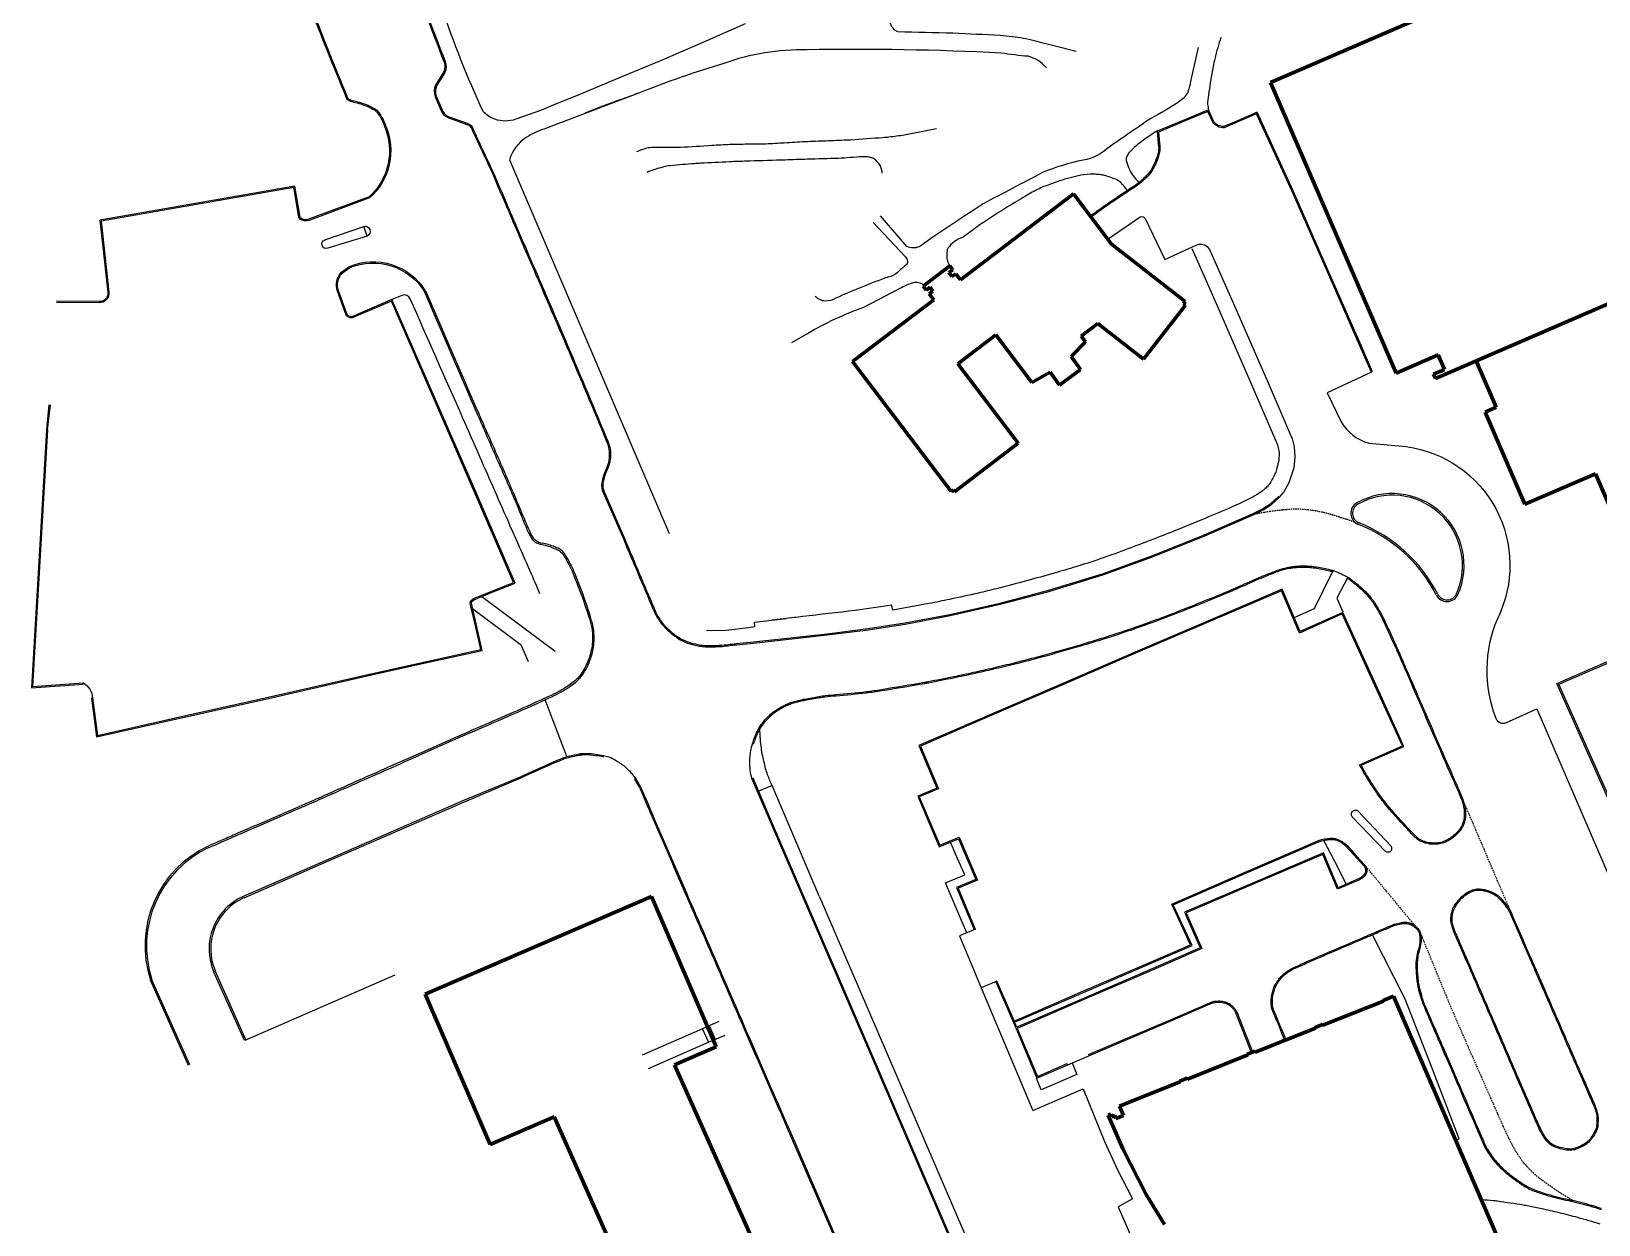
# Model space of a CAD drawing. Header units: millimetres. Extents: x -153 to 768, y -685 to 849.
# Drawn here: x 278.1 to 474.6, y -59.3 to 90.3 of the extents above; entities that cross this region are included whole.
import ezdxf

# ---------------------------------------------------------------- set-up
doc = ezdxf.new("R2010")
doc.units = ezdxf.units.MM
doc.header["$LTSCALE"] = 1.5
doc.linetypes.add('Dash', pattern=[6, 3, -3])
doc.linetypes.add('HIDDEN2', pattern=[0.1875, 0.125, -0.0625])
doc.layers.add('A-AREA', color=32, linetype='Dash', lineweight=9)
doc.layers.add('PD-Sidewalk', color=254, linetype='Continuous', true_color=0xe6e6e6)

msp = doc.modelspace()

# ---------------------------------------------------------------- linework, layer by layer
at = {"layer": 'A-AREA', "color": 7, "linetype": 'Continuous', "lineweight": 90}
for p, q in [((433.49, 83.87, 0), (478.43, 103.3, 0)), ((449.24, 47.43, 0), (433.49, 83.87, 0)), ((394.61, 59.15, 0), (408.79, 69.91, 0)), ((408.79, 69.91, 0), (413.56, 63.61, 0)), ((498.4, 65.89, 0), (454.17, 46.78, 0)), ((413.56, 63.61, 0), (422.8, 56.44, 0)), ((389.96, 58.35, 0), (393.3, 60.88, 0)), ((393.66, 60.4, 0), (393.18, 60.04, 0)), ((393.18, 60.04, 0), (393.54, 59.55, 0)), ((393.3, 60.88, 0), (393.66, 60.4, 0)), ((393.54, 59.55, 0), (394.03, 59.91, 0)), ((394.03, 59.91, 0), (394.61, 59.15, 0)), ((390.33, 57.86, 0), (389.96, 58.35, 0)), ((390.82, 58.22, 0), (390.33, 57.86, 0)), ((390.69, 57.37, 0), (391.18, 57.73, 0)), ((391.27, 56.62, 0), (390.69, 57.37, 0)), ((391.18, 57.73, 0), (390.82, 58.22, 0)), ((381.09, 48.9, 0), (391.27, 56.62, 0)), ((422.83, 55.98, 0), (417.59, 49.2, 0)), ((422.8, 56.44, 0), (422.59, 56.18, 0)), ((422.59, 56.18, 0), (422.83, 55.98, 0)), ((411.83, 53.65, 0), (409.77, 52.07, 0)), ((417.59, 49.2, 0), (411.83, 53.65, 0)), ((399.06, 52.23, 0), (394.28, 48.63, 0)), ((403.58, 46.29, 0), (399.06, 52.23, 0)), ((410.31, 51.36, 0), (408.49, 49.53, 0)), ((409.77, 52.07, 0), (410.31, 51.36, 0)), ((408.49, 49.53, 0), (409.68, 47.92, 0)), ((454.53, 49.72, 0), (449.24, 47.43, 0)), ((455.32, 47.89, 0), (454.53, 49.72, 0)), ((393.44, 32.61, 0), (381.09, 48.9, 0)), ((394.28, 48.63, 0), (401.85, 38.67, 0)), ((405.85, 47.55, 0), (403.58, 46.29, 0)), ((407.04, 45.94, 0), (405.85, 47.55, 0)), ((409.68, 47.92, 0), (407.04, 45.94, 0)), ((453.94, 47.3, 0), (455.32, 47.89, 0)), ((454.17, 46.78, 0), (453.94, 47.3, 0)), ((461.79, 43.18, 0), (459.28, 48.98, 0)), ((460.39, 42.57, 0), (461.79, 43.18, 0)), ((465.39, 31.01, 0), (460.39, 42.57, 0)), ((401.85, 38.67, 0), (393.89, 32.57, 0)), ((474.25, 34.84, 0), (465.39, 31.01, 0)), ((486.92, 5.55, 0), (474.25, 34.84, 0)), ((393.71, 32.81, 0), (393.44, 32.61, 0)), ((393.89, 32.57, 0), (393.71, 32.81, 0)), ((355.89, -18.14, 0), (327.53, -30.38, 0)), ((364.02, -36.99, 0), (355.89, -18.14, 0)), ((327.53, -30.38, 0), (335.67, -49.23, 0)), ((440.07, -34.28, 0), (447.64, -31.28, 0)), ((447.6, -31.19, 0), (448.9, -30.65, 0)), ((447.64, -31.28, 0), (447.6, -31.19, 0)), ((448.9, -30.65, 0), (467.74, -74.26, 0)), ((431.57, -37.65, 0), (439.13, -34.64, 0)), ((439.1, -34.56, 0), (440.03, -34.19, 0)), ((439.13, -34.64, 0), (439.1, -34.56, 0)), ((440.03, -34.19, 0), (440.07, -34.28, 0)), ((358.78, -39.25, 0), (364.02, -36.99, 0)), ((383.05, -93.63, 0), (358.78, -39.25, 0)), ((423.08, -41.03, 0), (430.64, -38.02, 0)), ((430.6, -37.92, 0), (431.54, -37.56, 0)), ((430.64, -38.02, 0), (430.6, -37.92, 0)), ((431.54, -37.56, 0), (431.57, -37.65, 0)), ((422.11, -41.3, 0), (423.04, -40.93, 0)), ((423.04, -40.93, 0), (423.08, -41.03, 0)), ((415.79, -43.92, 0), (422.15, -41.39, 0)), ((422.15, -41.39, 0), (422.11, -41.3, 0)), ((414.57, -44.43, 0), (415.79, -43.92, 0)), ((415.07, -45.62, 0), (414.57, -44.43, 0)), ((335.67, -49.23, 0), (343.68, -45.77, 0)), ((343.68, -45.77, 0), (358.26, -78.44, 0)), ((413.16, -45.57, 0), (413.47, -45.44, 0)), ((414.98, -49.78, 0), (413.16, -45.57, 0)), ((413.47, -45.44, 0), (413.61, -45.76, 0)), ((413.61, -45.76, 0), (413.96, -45.62, 0)), ((413.96, -45.62, 0), (414.12, -46, 0)), ((414.12, -46, 0), (415.07, -45.62, 0)), ((417.91, -55.5, 0), (414.98, -49.78, 0)), ((420.19, -59.28, 0), (417.91, -55.5, 0))]:
    msp.add_line(p, q, dxfattribs=at)
at = {"layer": 'PD-Sidewalk', "color": 9}
for p, q in [((320.23, 64.63, 0), (319.81, 65.84, 0)), ((434.56, 31.84, 0), (434.46, 31.94, 0)), ((441.36, 22.69, 0), (441.31, 22.55, 0)), ((443.25, 21.83, 0), (443.17, 21.71, 0)), ((333.46, 17.96, 0), (339.42, 13.48, 0)), ((334.61, 19.44, 0), (343.8, 12.6, 0)), ((340.48, 11.26, 0), (339.64, 13.19, 0)), ((284.64, 8.48, 0), (284.68, 8.63, 0)), ((285.68, 6.71, 0), (285.83, 6.73, 0)), ((345.27, -0.62, 0), (342.55, 6.5, 0)), ((368.57, 1.03, 0), (368.72, 0.99, 0)), ((343.96, -1.15, 0), (339.66, -3.05, 0)), ((344.02, -1.29, 0), (339.72, -3.19, 0)), ((353.88, -3.37, 0), (353.75, -3.45, 0)), ((353.88, -3.37, 0), (353.75, -3.45, 0)), ((368.63, -3.32, 0), (368.49, -3.38, 0)), ((371.01, -4.24, 0), (369.33, -4.96, 0)), ((439.36, -11.2, 0), (439.42, -11.33, 0)), ((443.13, -11.82, 0), (443.02, -11.92, 0)), ((443.02, -11.92, 0), (445.25, -14.36, 0)), ((445.36, -14.26, 0), (445.25, -14.36, 0)), ((297.84, -39.32, 0), (293.09, -28.66, 0)), ((298.02, -39.25, 0), (293.27, -28.58, 0)), ((304.85, -36.19, 0), (301.04, -27.63, 0)), ((305.03, -36.11, 0), (301.22, -27.55, 0)), ((399.17, -28.77, 0), (397.22, -29.61, 0)), ((408.01, -39.1, 0), (408.07, -39.24, 0)), ((410.67, -37.97, 0), (410.73, -38.11, 0))]:
    msp.add_line(p, q, dxfattribs=at)
at = {"layer": 'PD-Sidewalk', "color": 9, "elevation": 0}
for points in [[(292.79, 172.28, 0.001379), (293.97, 165.66, 0.00228), (294.71, 161.67, 0.000024), (296.05, 154.66, 0.001842), (296.07, 154.57, 0.002031), (296.55, 152.19, 0.000982), (297.58, 147.28, 0.001481), (298.53, 142.82, 0.002111), (299.23, 139.69, 0.003499), (299.9, 136.82, 0.00199), (301.13, 131.77, 0.001899), (302.15, 127.75, 0.00204), (303.13, 124.01, 0.003398), (304.13, 120.35, 0.00301), (305.31, 116.23, 0.003427), (305.41, 115.91, 0.000161), (307.5, 109.15, 0.006585), (308.33, 106.59, 0.016713), (317.03, 83.45, 0.003462)], [(320.7, 112.24, 0.014698), (329.89, 86.44, -0.218434), (329.83, 85.19), (328.82, 83.53, 0.194764), (328.76, 82.13), (329.5, 80.41, 0.211497), (330.36, 79.49), (332.74, 78.62, -0.281151), (333.4, 77.93, -0.000294), (335.9, 72.58, 0.000016), (337.63, 68.55, 0.000024), (338.75, 65.93, 0.000748), (340.11, 62.76, -0.004516), (350.27, 38.88, -0.123191), (350.59, 36.84, -0.089599), (350.2, 35.4, 0.032741), (349.89, 34.63, 0.042847), (349.66, 33.67, 0.138695), (349.82, 32.5), (352.41, 26.58, 0.000913), (354.22, 22.28, 0.000513), (356.07, 17.92, 0.004011), (356.32, 17.36, 0.026485), (356.42, 17.16, 0.00784), (356.81, 16.51, 0.046258), (357.3, 15.86, 0.027023), (358.31, 14.87, 0.052731), (359.5, 14.03, 0.057771), (360.73, 13.51, 0.027645), (362.01, 13.22, 0.042005), (362.88, 13.14, 0.006126), (363.97, 13.15, 0.016157), (364.38, 13.18, 0.001803), (364.48, 13.18, 0.013332), (366.54, 13.41), (368.68, 13.61), (377.93, 14.64), (383.06, 15.27), (387.68, 15.98), (393.32, 17.06), (399.62, 18.48), (405.56, 20.04), (412.61, 22.19), (418.68, 24.41), (425.17, 27.01), (431.31, 29.68), (432.57, 30.3), (433.61, 30.98), (434.61, 31.88), (435.11, 32.47)], [(320.84, 112.29, 0.014772), (330.03, 86.49, -0.218434), (329.97, 85.12), (328.95, 83.46, 0.192412), (328.9, 82.18), (329.64, 80.46, 0.211037), (330.41, 79.63), (332.79, 78.76, -0.275876), (333.54, 77.99, -0.000205), (336.03, 72.64, 0.000016), (337.76, 68.61, 0.000024), (338.89, 65.99, 0.000748), (340.25, 62.82, -0.004516), (350.4, 38.94, -0.123152), (350.74, 36.82, -0.089599), (350.33, 35.34, 0.032741), (350.03, 34.58, 0.042847), (349.81, 33.64, 0.138642), (349.96, 32.56), (352.55, 26.64, 0.000913), (354.36, 22.34, 0.000513), (356.21, 17.98, 0.004011), (356.45, 17.42, 0.026485), (356.55, 17.24, 0.00784), (356.93, 16.59, 0.046258), (357.41, 15.96, 0.027023), (358.41, 14.98, 0.052731), (359.57, 14.16, 0.057771), (360.77, 13.66, 0.027645), (362.04, 13.37, 0.042005), (362.88, 13.29, 0.006126), (363.97, 13.3, 0.016157), (364.37, 13.33, 0.001821), (364.47, 13.33, 0.013358), (366.52, 13.56), (368.67, 13.76), (377.91, 14.79), (383.04, 15.42), (387.66, 16.13), (393.28, 17.2), (399.59, 18.63), (405.52, 20.19), (412.56, 22.33), (418.62, 24.55), (425.11, 27.15), (431.25, 29.81), (432.5, 30.43), (433.52, 31.1), (434.46, 31.94), (434.46, 31.94)], [(308.47, 106.63, 0.017401), (317.8, 81.96, 0.177934), (318.39, 81.63, -0.035074), (320.14, 81.11, -0.052209), (321.45, 80.41, -0.101938), (322.56, 78.47, -0.320726), (320.56, 69.4), (312.96, 66.59, -0.259412), (311.84, 66.75, -0.191191), (311.7, 66.98), (311.05, 70.73), (286.9, 66.5), (287.88, 57.6, -0.450141), (286.66, 56.26), (281.29, 56.32)], [(308.33, 106.59, 0.017416), (317.67, 81.89, 0.182408), (318.36, 81.48, -0.034963), (320.08, 80.97, -0.051455), (321.35, 80.3, -0.101347), (322.42, 78.41, -0.319947), (320.49, 69.54), (312.9, 66.73, -0.259721), (311.93, 66.87, -0.191191), (311.85, 67), (311.18, 70.9), (286.73, 66.62), (287.73, 57.59, -0.450141), (286.66, 56.41), (281.3, 56.47)], [(367.62, 91.23), (362.32, 88.91), (357.03, 86.59), (351.77, 84.4), (346.51, 82.2), (343.87, 81.15), (342.12, 80.42), (338.87, 79.27, -0.169004), (336.26, 79.27, -0.127484), (334.79, 80.24, -0.028438), (329.6, 93.34)], [(409.13, 87.78, 0.000302), (406.5, 88.43, 0.000274), (403.85, 89.09, 0.055205), (401.12, 89.58, 0.143738), (401.12, 89.58, 0.000259), (399.6, 89.77, 0.000427), (393.68, 90.04, 0.000212), (386.79, 90.21, -0.220526), (385.82, 91.34, -0.055421)], [(405.39, 85.72, 0.160067), (403.13, 87.16, -0.020687), (399.73, 87.56, 0.017384), (375.4, 87.97, 0.092009), (364.96, 86.26, 0.020044), (354.37, 82.59), (342.38, 78.04), (342.38, 78.04, 0.058507), (340.2, 76.99, 0.181367), (338.09, 74.17), (358.1, 27.33), (358.1, 27.33)], [(424.41, 88.27), (423.5, 84.22, -0.063274), (423.11, 82.64, -0.1253), (422.01, 81.44, -0.024356), (418.49, 79.38, -0.000099), (413.25, 75.77, -0.143662), (410, 74.14, 0.051415), (404.91, 72.58, 0.000271), (397.46, 68.67, 0.004526), (389.43, 63.28, -0.208137), (387.91, 63.32), (384.6, 67.18)], [(419.21, 77.78), (417.75, 76.79, 0.046414), (415.99, 75.32, 0.072619), (415.48, 74.64, 0.18261), (415.41, 74.1, 0.092926), (416.23, 72.22, 0.017089), (417.08, 71.26, 2.069527)], [(320.23, 64.63), (315.3, 63.09, -0.967956), (314.93, 64.16), (319.81, 65.83, -0.959845), (320.23, 64.63, -0.605038)], [(383.68, 66.32), (387.69, 62.05, -0.167836), (387.97, 61.43, -0.247635), (387.79, 60.99, 0.013674), (386.73, 60.08, -0.137068), (385.56, 59.48, 0.022245), (379, 56.84, -0.145434), (377.7, 56.47, -0.198884), (376.4, 57.1, -5.513225)], [(280.18, 40.35), (278.31, 8.16), (284.68, 8.63, -0.234934), (285.83, 6.73), (286.43, 2.03), (297.12, 4.43), (307.85, 6.82), (321.31, 9.88), (327.9, 11.34), (334.49, 12.8), (333.85, 15.6), (333.2, 18.41), (333.18, 18.67), (333.25, 18.89), (333.56, 19.18), (336.08, 20.2), (338.61, 21.22), (333.72, 32.52), (323.29, 56.46), (318.37, 54.38, -0.361467), (317.58, 54.85), (316.53, 57.7, -0.284481), (317.01, 60.09), (317.95, 60.78, -0.371387), (327.54, 57.78)], [(285.68, 6.71), (286.31, 1.85), (297.16, 4.28), (307.88, 6.67), (321.34, 9.74), (327.93, 11.2), (334.67, 12.69), (333.99, 15.64), (333.35, 18.43), (333.33, 18.66), (333.38, 18.81), (333.64, 19.05), (336.14, 20.06), (338.81, 21.13), (333.86, 32.58), (323.36, 56.66), (318.33, 54.52, -0.353361), (317.72, 54.9), (316.67, 57.75, -0.282775), (317.11, 59.97), (318.03, 60.64, -0.370757), (327.41, 57.7)], [(373.49, 51.29), (375.44, 52.43, -0.044117), (382.5, 55.73, 0.004246), (386.99, 58.05, -0.061864), (388.86, 58.83, -0.26449), (390.09, 58.41, -17.121279)], [(446.15, 47.56), (440.6, 44.99), (442.35, 41.36, 0.200474), (445.83, 38.68), (450.51, 38.24, -0.514117), (461.93, 16.66, 0.197445), (461.74, 4.18, 0.423519), (463.07, 3.65), (466.87, 5.37), (490.76, -49.94), (485.48, -52.03, 0.439909), (484.9, -53.76), (485.41, -55.01)], [(444.86, -1.7), (450.22, 0.64), (446.93, 7.88, 0.000068), (446.93, 7.88), (442.56, 17.46), (437.19, 15.05), (434.97, 20.36)], [(551.18, 1.79), (554.22, -5.33), (557.34, -12.55), (560.39, -19.72), (563.51, -26.88), (565.78, -32.2), (559.37, -35.07), (552.29, -38.17), (545.14, -41.37), (538.03, -44.51), (530.96, -47.65), (523.81, -50.81), (516.67, -53.96), (509.55, -57.11), (506.41, -58.5), (504.68, -54.5, 0.352967), (502.98, -53.83), (498.11, -55.93), (469.39, 8.55), (481.89, 13.96)], [(401.68, -34.54), (401.41, -33.9), (409.75, -30.3, 0.000078), (409.75, -30.3), (418.82, -26.38, 0.000246), (418.82, -26.38), (423.66, -24.28), (421.31, -19.18), (430.38, -15.23), (439.41, -11.34)]]:
    msp.add_lwpolyline(points, format="xyb", dxfattribs=at)
at = {"layer": 'PD-Sidewalk', "color": 9}
for points in [[(427.27, 89.56, 0.014125), (426.51, 86.85, 0.020472), (426.12, 84.96, 0.004645), (425.66, 81.95, 0.021837), (425.59, 81.31, 0.05226), (425.6, 81.12, 0.014151), (425.73, 80.44)], [(354.37, 82.59, -0.00568), (352.06, 81.74, 0.006542), (352.06, 81.74, 0.010972), (347.48, 80.01, -0.041021), (347.48, 80.01)], [(446.29, 47.62), (444.84, 50.91), (440.34, 61.16), (436.32, 70.28), (431.83, 80.14), (429.34, 79.08), (427.66, 78.35, -0.237021), (426.38, 78.96), (425.73, 80.44), (422.55, 79.11), (419.29, 77.76), (419.38, 76.74), (419.46, 75.83, -0.075893), (419.43, 75.16, -0.044118), (419.07, 74.01, -0.048563), (418.47, 72.86, -0.056375), (417.76, 72.01, -0.009073), (417.18, 71.47, -0.02532), (416.97, 71.3, -0.010876), (416.04, 70.66, 0.003593), (413.19, 68.74, 0.004053), (412.47, 68.24, 0.001867), (410.92, 67.14, 0.001867)], [(446.15, 47.56), (444.7, 50.85), (440.2, 61.1), (436.19, 70.22), (431.75, 79.94), (429.4, 78.94), (427.69, 78.2, -0.244517), (426.25, 78.89), (425.65, 80.24), (422.6, 78.97), (419.44, 77.66), (419.53, 76.75), (419.61, 75.85, -0.075893), (419.57, 75.13, -0.044118), (419.21, 73.95, -0.048563), (418.6, 72.78, -0.056375), (417.87, 71.9, -0.009073), (417.28, 71.36, -0.02532), (417.06, 71.18, -0.010876), (416.13, 70.53, 0.003593), (413.27, 68.62, 0.004053), (412.56, 68.12, 0.001867), (411.01, 67.02)], [(354.07, 75.22, -0.023465), (355.3, 75.67, -0.066456), (355.67, 75.74, -0.015489), (357.72, 75.76, 0.017438), (359.53, 75.78, 0.005459), (363.44, 76.01, -0.009442), (365.71, 76.13, -0.008875), (368.29, 76.17, 0.011749), (370.24, 76.2, 0.005818), (372.54, 76.33, -0.005143), (375.15, 76.48, -0.003517), (377.76, 76.58, 0.00352), (380.38, 76.69, 0.004937), (380.86, 76.71, 0.000584), (384.91, 76.99, 0.012904), (385.66, 77.06, 0.005014), (387.58, 77.31)], [(384.82, 72.51, 0.05148), (384.77, 72.88, 0.068574), (384.58, 73.41, 0.065294), (384.24, 73.89, 0.039227), (383.85, 74.26, 0.07617), (383.61, 74.39, 0.056505), (383.09, 74.52, 0.042999), (382.38, 74.56, 0.013769), (380.8, 74.46, -0.014914), (379.35, 74.37, -0.000418), (375.45, 74.25, 0.000578), (372.63, 74.16, 0.000169), (368.28, 74.02, 0.000378), (366.33, 73.96, 0.003895), (365.68, 73.93, 0.000696), (362.04, 73.75, 0.006936), (361.28, 73.7, 0.00175), (358.29, 73.45, 0.047247), (357.32, 73.27, 0.022031), (355.33, 72.61)], [(415.56, 70.34, 0.061499), (414.71, 71.34, 0.095145), (413.98, 71.78, 0.015626), (412.83, 72.18, 0.038026), (412.34, 72.29, 0.014971), (411.8, 72.35, 0.016126), (411.3, 72.38, 0.054016), (409.71, 72.24, 0.031257), (407.06, 71.54, 0.011262), (405.25, 70.9, 0.025635), (404.48, 70.56, 0.013795), (402.78, 69.64, 0.010215), (400.54, 68.29, 0.003588), (397.5, 66.34, 0.013804), (396.73, 65.8, -0.009849), (394.89, 64.46, 0.158141), (393.06, 63.11, 0.198006), (392.97, 62.96, 0.04098), (392.9, 62.11, 0.075327), (393, 61.51, 0.06542), (393.3, 60.88)], [(327.4, 57.72, 0.003593), (334.09, 42.23, 0.000459), (335.22, 39.62, 0.000033), (337.74, 33.89, -0.000134), (338.36, 32.47, -0.009161), (339.62, 29.44, 0.013273), (340.52, 27.34, 0.014974), (340.64, 27.1, 0.011445), (340.8, 26.81, 0.056383), (340.98, 26.57, 0.050182), (341.27, 26.32, 0.107551), (342.17, 25.95, -0.057148), (343.71, 25.48, -0.003706), (344.24, 25.25, -0.053198), (344.4, 25.15, -0.017043), (344.45, 25.11, -0.007344), (344.5, 25.06, -0.065705), (344.86, 24.64, -0.009735), (345.1, 24.25, -0.035941), (346.08, 22.29, -0.016801), (347.68, 17.99, -0.005477), (348.05, 16.86, -0.009395), (348.25, 16.19, -0.044337), (348.48, 14.87, -0.037807), (348.49, 13.77, -0.035326), (348.36, 12.79, -0.030055), (348.1, 11.81, -0.026033), (347.72, 10.87, -0.03175), (347.34, 10.15, -0.035862), (346.73, 9.32, -0.05131), (346.24, 8.84, -0.012909), (345.54, 8.32, -0.016627), (344.98, 7.95, -0.002664), (344.62, 7.74, -0.006551), (344.48, 7.65, -0.01986), (343.31, 7.06, -0.004891), (338.43, 4.87, -0.001117), (333.59, 2.76, 0.002323), (331.25, 1.74, 0.000208), (326.73, -0.26, -0.000244), (322.89, -1.96, -0.000141), (314.77, -5.55, -0.000931), (313.54, -6.1, -0.000663), (313.31, -6.2, -0.000016), (304.12, -10.19, -0.00034), (302.35, -10.96, 0.00031), (300.41, -11.8, 0.043939)], [(341.89, 19.77, 0.013439), (340.69, 22.62, 0.000611), (340.6, 22.82, 0.000311), (339.18, 26.04, -0.000431), (338.15, 28.36, -0.000457), (338.14, 28.39, -0.000002), (334.38, 36.96, -0.000878), (332.22, 41.89, -0.001239), (325.65, 56.77, 0.413743), (324.6, 57.19, 0.000792), (323.36, 56.66)], [(434.3, 35.54, -0.02022), (434.08, 34.89, -0.034968), (433.91, 34.53, -0.009767), (433.39, 33.6, -0.042393), (433.24, 33.4, -0.016), (433.04, 33.18, -0.015983), (432.82, 32.97, -0.020586), (432.5, 32.7, -0.016005), (432.07, 32.39, -0.032088), (430.98, 31.76, -0.013556), (428.26, 30.5, -0.002669), (424.87, 29.06, -0.003683), (422.4, 28.05, -0.002605), (418.6, 26.55, -0.003333), (415.62, 25.42, -0.00671), (412.09, 24.15, -0.007961), (409.08, 23.17, -0.005338), (406.37, 22.37, -0.004217), (402.91, 21.42, -0.003053), (399.13, 20.43, -0.005134), (396.87, 19.88, -0.004763), (393.27, 19.09, -0.006642), (390.68, 18.57), (388.4, 18.15), (386.13, 17.73), (386.08, 18.05), (386.03, 18.36), (383.72, 18.03), (381.41, 17.69, -0.006876), (381.39, 17.69, -0.000024), (374.85, 16.93, -0.000508), (373.77, 16.8, -0.000197), (370.99, 16.48)], [(379.02, 7.16, 0.007022), (382.81, 7.53, 0.013798), (384.73, 7.8, 0.000472), (390.12, 8.71, 0.005635), (390.57, 8.79, 0.002662), (393.75, 9.42, 0.003329), (396.27, 9.95, 0.003539), (398.75, 10.51, 0.00331), (401.39, 11.15, 0.006458), (404.89, 12.06, 0.004707), (409.66, 13.41, 0.003504), (412.68, 14.33, 0.004898), (414.84, 15.02, 0.006609), (417.75, 16.03, 0.00549), (421.23, 17.33, 0.00335), (424.79, 18.73, 0.003731), (427.98, 20.04, 0.006057), (430.57, 21.16, -0.006942), (432.83, 22.14, -0.005492), (433.81, 22.53, -0.007728), (434.52, 22.8, -0.020707), (435.08, 22.97, -0.017333), (435.77, 23.12, -0.017329), (436.27, 23.2, -0.013336), (436.92, 23.26, -0.018225), (437.71, 23.29, -0.019055), (438.46, 23.25, -0.016622), (439.26, 23.16, -0.014418), (440.17, 22.99, -0.010208), (440.96, 22.81, -0.019661), (441.36, 22.69, -0.015732), (441.8, 22.53, -0.0106), (442.45, 22.24, -0.010002), (442.95, 22, -0.016619), (443.25, 21.83, -0.027155), (443.62, 21.58, -0.012839), (444.38, 20.98, -0.00852), (445.02, 20.42, -0.014107), (445.39, 20.07, -0.015966), (445.79, 19.64, -0.015795), (446.17, 19.17, -0.011975), (446.44, 18.8, -0.01097), (446.72, 18.39, -0.017264), (447.25, 17.48, -0.013141), (447.87, 16.25, -0.004092), (448.9, 14.01, -0.003644), (450.02, 11.49, -0.000766), (451.98, 6.97, 0.000571), (454.6, 0.91, 0.002124), (456.52, -3.47, -0.004364), (457.45, -5.6, -0.015987), (457.55, -5.87, -0.007663), (457.73, -6.42, -0.034632), (457.85, -6.92, -0.025308), (457.93, -7.62, -0.035774), (457.93, -8.13, -0.03663), (457.86, -8.63, -0.035377), (457.72, -9.07, -0.03719), (457.54, -9.46, -0.030551), (457.28, -9.87, -0.031029), (456.97, -10.23, -0.023806), (456.65, -10.54, -0.020424), (456.24, -10.87, -0.030109), (455.88, -11.1, -0.023801), (455.41, -11.34, -0.059707), (454.69, -11.56, -0.056509), (453.91, -11.61, -0.023106), (453.34, -11.56, -0.0347), (452.97, -11.48, -0.019828), (452.59, -11.36, -0.029957), (452.35, -11.25, -0.035174), (451.97, -11.02, -0.036135), (451.64, -10.74, -0.012157), (451.14, -10.24, -0.006019), (450.16, -9.19, -0.002862), (448.82, -7.7, -0.006364), (448.23, -7.02, -0.010411), (447.51, -6.12, -0.011216), (446.88, -5.27, -0.007921), (446.79, -5.14, -0.00077), (445.89, -3.76, -0.01379), (445.4, -2.97, -0.008411), (444.66, -1.63)], [(379.03, 7.01, 0.007022), (382.83, 7.38, 0.013798), (384.75, 7.65, 0.000472), (390.15, 8.56, 0.005635), (390.6, 8.64, 0.002662), (393.78, 9.27, 0.003329), (396.31, 9.81, 0.003539), (398.79, 10.37, 0.00331), (401.43, 11, 0.006458), (404.93, 11.91, 0.004707), (409.7, 13.27, 0.003504), (412.73, 14.18, 0.004898), (414.88, 14.88, 0.006609), (417.8, 15.89, 0.00549), (421.28, 17.19, 0.00335), (424.85, 18.59, 0.003731), (428.04, 19.9, 0.006057), (430.63, 21.03, -0.006942), (432.89, 22, -0.005492), (433.87, 22.39, -0.007728), (434.57, 22.65, -0.020707), (435.12, 22.82, -0.017333), (435.79, 22.98, -0.017329), (436.28, 23.05, -0.013336), (436.93, 23.11, -0.018226), (437.71, 23.14, -0.019055), (438.45, 23.1, -0.016622), (439.24, 23.01, -0.014418), (440.14, 22.85, -0.010208), (440.92, 22.67, -0.019661), (441.31, 22.55, -0.015732)], [(443.17, 21.71, -0.027155), (443.53, 21.46, -0.012839), (444.28, 20.87, -0.00852), (444.92, 20.31, -0.014107), (445.28, 19.96, -0.015967), (445.68, 19.54, -0.015794), (446.05, 19.08, -0.011975), (446.32, 18.72, -0.01097), (446.59, 18.31, -0.017264), (447.11, 17.41, -0.013141), (447.73, 16.18, -0.004092), (448.76, 13.95, -0.003644), (449.88, 11.43, -0.000766), (451.84, 6.91, 0.000571), (454.46, 0.85, 0.002124), (456.38, -3.53, -0.004364), (457.31, -5.66, -0.015987), (457.41, -5.92, -0.007663), (457.59, -6.46, -0.034632), (457.7, -6.94, -0.025308), (457.78, -7.63, -0.035774), (457.78, -8.12, -0.03663), (457.71, -8.6, -0.035377), (457.58, -9.01, -0.03719), (457.41, -9.39, -0.030551), (457.16, -9.78, -0.031029), (456.86, -10.12, -0.023806), (456.55, -10.43, -0.020424), (456.15, -10.75, -0.030109), (455.81, -10.97, -0.023801), (455.35, -11.2, -0.059707), (454.67, -11.41, -0.056509), (453.92, -11.46, -0.023106), (453.36, -11.41, -0.0347), (453.01, -11.33, -0.019828), (452.64, -11.21, -0.029957), (452.42, -11.12, -0.035174), (452.06, -10.9, -0.036135), (451.74, -10.63, -0.012157), (451.24, -10.14, -0.006019), (450.27, -9.09, -0.002862), (448.93, -7.6, -0.006364), (448.34, -6.92, -0.010411), (447.63, -6.03, -0.011216), (447, -5.18, -0.007921), (446.91, -5.05, -0.00077), (446.01, -3.68, -0.01379), (445.53, -2.89, -0.007517), (444.86, -1.7, -0.008411)], [(368.49, -3.38, -0.078249), (368.22, -1.3, -0.026527), (368.25, -0.6, -0.028469), (368.34, 0.09, -0.020562), (368.57, 1.03, -0.017926), (368.8, 1.72, -0.018996), (369.06, 2.35, -0.037507), (369.52, 3.18, -0.035914), (370.12, 3.97, -0.019546), (370.61, 4.49, -0.024118), (371.04, 4.87, -0.022177), (371.67, 5.33, -0.025714), (372.26, 5.67, -0.019118), (372.95, 6, -0.025894), (373.48, 6.2, -0.011829), (374.14, 6.39, -0.011988), (374.81, 6.55, -0.007713), (375.08, 6.6, -0.001145), (376.91, 6.92, -0.014482), (377.65, 7.03, -0.007794), (379.02, 7.16)], [(368.72, 0.99, -0.017926), (368.94, 1.67, -0.018996), (369.2, 2.29, -0.037507), (369.64, 3.1, -0.035914), (370.23, 3.87, -0.019546), (370.71, 4.38, -0.024118), (371.13, 4.75, -0.022177), (371.76, 5.21, -0.025714), (372.33, 5.54, -0.019118), (373.01, 5.87, -0.025894), (373.52, 6.06, -0.011829), (374.18, 6.25, -0.011988), (374.84, 6.4, -0.007713), (375.11, 6.45, -0.001145), (376.94, 6.77, -0.014482), (377.66, 6.88, -0.007794), (379.03, 7.01)], [(371.01, -4.24), (371.01, -4.24, -0.017364), (370.45, -2.9, -0.029939), (370.2, -2.1, -0.003017), (369.78, -0.34, -0.021836), (369.73, -0.09, -0.006366), (369.7, 0.16, -0.00143), (369.57, 1.29, -0.012691), (369.53, 1.79, -0.008258), (369.48, 2.84)], [(343.96, -1.15, -0.020905), (344.95, -0.73, -0.033126), (345.6, -0.54, -0.005125), (346.81, -0.27, -0.029914), (347.02, -0.24, -0.01714), (347.39, -0.22, -0.012561), (347.89, -0.22, -0.024182), (348.87, -0.3, -0.022806), (349.89, -0.48, -0.015904), (350.53, -0.65, -0.038205), (350.79, -0.75, -0.017488), (351.07, -0.89, -0.011177), (351.5, -1.14, -0.009198), (351.97, -1.44, -0.011957), (352.32, -1.68, -0.02612), (352.66, -1.97, -0.018167), (353.12, -2.42, -0.021496), (353.51, -2.87, -0.020404), (353.88, -3.37, -0.020522), (354.4, -4.22, -0.02432), (354.77, -4.98, -0.00335), (355.46, -6.58, 0.00307), (356.2, -8.33, 0.000019), (360.84, -19.02, 0.000081), (361.91, -21.48, 0.000006), (364.76, -28.04, -0.000029), (367.61, -34.61, -0.000036), (371.67, -43.95, -0.000105), (373.05, -47.12), (379.56, -62.16, -0.000044), (381.09, -65.69, -0.000019), (384.59, -73.77)], [(344.02, -1.29, -0.020905), (345, -0.87, -0.033122), (345.63, -0.68, -0.005125), (346.84, -0.42, -0.029936), (347.03, -0.39, -0.017107), (347.39, -0.37, -0.003188), (347.51, -0.37, -0.035067), (348.91, -0.46, -0.021314), (349.86, -0.63, -0.015269)], [(353.75, -3.45, -0.000053), (353.75, -3.45, -0.020549), (354.27, -4.3, -0.024262), (354.64, -5.04, -0.003351), (355.32, -6.64, 0.003069), (356.06, -8.39, 0.000019), (360.7, -19.08, 0.000082), (361.77, -21.54, 0.000006), (364.62, -28.1, -0.000029), (367.47, -34.67, -0.000036), (371.53, -44.01, -0.000105), (372.91, -47.18), (379.42, -62.22, -0.000044), (380.95, -65.75, -0.000019), (384.45, -73.83, -0.000019)], [(448.56, -11.79, -0.081176), (448.66, -11.96, -0.102188), (448.68, -12.11, -0.046182), (448.66, -12.29, -0.078171), (448.61, -12.39, -0.069832), (448.52, -12.5, -0.081278), (448.42, -12.57, -0.064174), (448.31, -12.6, -0.060981), (448.2, -12.6, -0.071719), (447.99, -12.56, -0.110089), (447.87, -12.48), (445.8, -10.32), (443.74, -8.16, -0.104272), (443.69, -8.08, -0.049581), (443.64, -7.89, -0.068633), (443.64, -7.75, -0.066394), (443.67, -7.61, -0.083036), (443.75, -7.5, -0.075923), (443.86, -7.4, -0.071354), (444, -7.34, -0.071365), (444.14, -7.33, -0.065001), (444.34, -7.36, -0.133467), (444.42, -7.41), (446.49, -9.6), (448.56, -11.79)], [(439.36, -11.2, -0.023849), (439.9, -11.01, -0.036706), (440.27, -10.94, -0.012994), (440.99, -10.86, -0.032021), (441.29, -10.86, -0.051565), (441.72, -10.92, -0.051729), (442.13, -11.08, -0.043566), (442.7, -11.42, -0.048927), (443.13, -11.82), (444.25, -13.04), (445.36, -14.26, -0.094313), (445.45, -14.41, -0.048472), (445.54, -14.73, -0.049496), (445.56, -14.95, -0.059051), (445.53, -15.14, -0.061276), (445.43, -15.38, -0.059821), (445.28, -15.59, -0.019645), (445.18, -15.69, -0.011714), (445, -15.84, -0.042087), (444.87, -15.94, -0.02838), (444.65, -16.05)], [(439.41, -11.34, -0.023855), (439.94, -11.16, -0.036706), (440.29, -11.09, -0.012994), (441, -11.01, -0.032021), (441.28, -11.01, -0.051565), (441.69, -11.07, -0.051729), (442.07, -11.21, -0.043566), (442.61, -11.54, -0.048927), (443.02, -11.92)], [(445.25, -14.36, -0.094313), (445.31, -14.46, -0.048472), (445.39, -14.76, -0.049496), (445.41, -14.95, -0.059051), (445.38, -15.1, -0.061276), (445.3, -15.3, -0.059821), (445.17, -15.49, -0.019645), (445.08, -15.58, -0.011714), (444.91, -15.73, -0.042087), (444.79, -15.81, -0.02838), (444.59, -15.91, -0.02838)], [(474.37, -44.91, -0.031263), (474.53, -45.59, -0.045564), (474.56, -46.07, -0.013539), (474.52, -46.88, -0.04502), (474.48, -47.13, -0.040581), (474.36, -47.49, -0.027457), (474.1, -48.01, -0.030902), (473.74, -48.55, -0.039721), (473.4, -48.93, -0.040433), (473.14, -49.14, -0.021484), (472.61, -49.47, -0.050481), (471.77, -49.84, -0.070258), (471.11, -49.96, -0.045285), (470.58, -49.93, -0.029986), (469.8, -49.77, -0.025606), (469.08, -49.53, -0.051835), (468.74, -49.36, -0.062918), (468.29, -48.97, -0.044609), (467.77, -48.3, -0.008895), (467.36, -47.63, -0.024941), (467.23, -47.38, -0.004657), (466.5, -45.73, -0.001115), (463.5, -38.82, -0.000058), (461.32, -33.75, 0.000071), (459.53, -29.61, 0.001542), (457.68, -25.35, -0.002424), (456.51, -22.65, -0.021848), (456.34, -22.19, -0.017385), (456.17, -21.59, -0.047711), (456.11, -21.17, -0.037496), (456.12, -20.64, -0.036983), (456.19, -20.22, -0.032905), (456.33, -19.77, -0.036668), (456.5, -19.41, -0.023981), (456.83, -18.9, -0.048976), (457.41, -18.23, -0.047956), (458.13, -17.67, -0.032064), (458.56, -17.43, -0.041325), (458.91, -17.3, -0.061123), (459.49, -17.21, -0.0509), (460.18, -17.26, -0.0297), (460.72, -17.39, -0.033819), (461.19, -17.57, -0.037495), (461.86, -17.93, -0.05799), (462.24, -18.25, -0.016563), (462.67, -18.74, -0.01458), (463.13, -19.32, -0.003656), (463.43, -19.73, -0.030014), (463.46, -19.78, -0.016196), (463.57, -19.99, -0.006777), (463.8, -20.51, -0.000077), (465.12, -23.56, -0.000043), (467.47, -28.95, -0.000004), (469.27, -33.09, 0.000003), (471.06, -37.23, 0.000577), (472.29, -40.04, -0.000394), (474.09, -44.16, -0.012164), (474.11, -44.23, -0.001168), (474.37, -44.91)], [(435.26, -36.11, 0.000724), (434.92, -35.27, 0.001415), (434.75, -34.84, 0.003597), (433.9, -32.81, -0.012694), (433.67, -32.23, -0.059372), (433.61, -31.95, -0.030527), (433.58, -31.41, -0.0147), (433.6, -30.95, -0.022044), (433.63, -30.65, -0.014045), (433.69, -30.31, -0.015685), (433.77, -30.01, -0.017439), (433.86, -29.74, -0.015248), (433.97, -29.44, -0.027894), (434.1, -29.19, -0.016157), (434.34, -28.78, -0.033355), (434.63, -28.41, -0.026382), (435.03, -27.99, -0.037394), (435.67, -27.48, -0.040511), (436.33, -27.1, -0.006227), (437.89, -26.39, -0.002704), (441.5, -24.82, -0.000011), (444.84, -23.4, -0.000028), (446.17, -22.83, -0.000184), (447.86, -22.11, -0.000352), (448.74, -21.73, -0.032651), (449.09, -21.61, -0.016958), (449.79, -21.44, -0.033689), (450.24, -21.38, -0.044434), (450.59, -21.39, -0.044998), (450.87, -21.44, -0.041016), (451.16, -21.55, -0.029473), (451.39, -21.68, -0.022572), (451.66, -21.88, -0.040678), (451.96, -22.15, -0.052598), (452.15, -22.4, -0.055745), (452.26, -22.64, -0.041795), (452.34, -23, -0.034434), (452.38, -23.46, -0.031208), (452.35, -23.98, -0.049251), (452.14, -24.92, 0.049148), (451.94, -25.87, 0.005603), (451.88, -26.45, 0.019694), (451.87, -26.62, 0.01278), (451.87, -27.07, 0.009028), (451.91, -27.71, 0.004481), (451.96, -28.35, 0.007761), (452, -28.72, 0.009626), (452.05, -29.06, 0.009084), (452.11, -29.41, 0.015164), (452.14, -29.54, 0.001696), (452.44, -30.65, 0.014238), (452.53, -30.98, 0.007142), (452.76, -31.63)], [(435.4, -36.06, 0.000724), (435.06, -35.21, 0.001416), (434.89, -34.78, 0.003596), (434.04, -32.75, -0.012688), (433.82, -32.18, -0.059302), (433.76, -31.94, -0.030602), (433.73, -31.41, -0.0147), (433.75, -30.96, -0.023196), (433.78, -30.66, -0.015465), (433.85, -30.3, -0.00946), (433.89, -30.12, -0.018621), (433.98, -29.84, -0.017617), (434.11, -29.5, -0.027937), (434.23, -29.26, -0.016519), (434.47, -28.86, -0.033608), (434.75, -28.5, -0.027581), (435.16, -28.07, -0.035474), (435.76, -27.6, -0.040679), (436.39, -27.23, -0.006227), (437.95, -26.53, -0.002704), (441.56, -24.96, -0.000011), (444.89, -23.54, -0.000028), (446.23, -22.96, -0.000184), (447.92, -22.24, -0.000352), (448.8, -21.87, -0.032651), (449.13, -21.75, -0.01678), (449.81, -21.59, -0.034732), (450.26, -21.53, -0.030842), (450.48, -21.53, -0.042186), (450.72, -21.56, -0.054367), (451.08, -21.68, -0.031895), (451.31, -21.81, -0.020915), (451.56, -21.98, -0.041208), (451.84, -22.24, -0.065156), (452.04, -22.52, -0.045091), (452.12, -22.7, -0.04081), (452.19, -23.02, -0.034434), (452.23, -23.46, -0.031064), (452.2, -23.96, -0.049401), (452, -24.88, 0.049162), (451.79, -25.85, 0.005595), (451.73, -26.44, 0.019614), (451.72, -26.62, 0.012919), (451.72, -27.08, 0.008963), (451.76, -27.72, 0.004523), (451.81, -28.37, 0.007711), (451.85, -28.74, 0.010487), (451.9, -29.12, 0.008232), (451.96, -29.44, 0.015169), (451.99, -29.58, 0.001699), (452.29, -30.69, 0.014263), (452.39, -31.03, 0.007115), (452.62, -31.68, 0.007115)], [(452.62, -31.68, -0.000329), (455.11, -37.43, -0.000685), (456.46, -40.55, -0.000034), (459.28, -47.11, 0.00023), (459.7, -48.08, 0.001683), (459.95, -48.65, 0.001277), (460.28, -49.4, 0.031732), (460.52, -49.87, 0.016214), (461.07, -50.71, 0.028889), (461.7, -51.51, 0.024897), (462.53, -52.35, 0.015813), (463.23, -52.96, 0.012593), (464.15, -53.67, 0.017249), (465.25, -54.42, 0.028277), (465.97, -54.82, 0.026203), (466.75, -55.14, 0.014451), (468.19, -55.61, 0.021378), (470.83, -56.27, -0.020856), (473.52, -56.94, -0.006858), (474.93, -57.37, -0.006185)], [(452.76, -31.63, -0.000373), (455.25, -37.37, -0.000685), (456.6, -40.49, -0.000034), (459.42, -47.05, 0.00023), (459.84, -48.02, 0.001682), (460.09, -48.59, 0.001277), (460.42, -49.34, 0.031732), (460.65, -49.79, 0.016214), (461.19, -50.62, 0.028889), (461.82, -51.41, 0.024897), (462.63, -52.24, 0.015813), (463.33, -52.84, 0.012593), (464.24, -53.55, 0.017249), (465.33, -54.29, 0.028277), (466.04, -54.68, 0.026203), (466.8, -55, 0.014451), (468.23, -55.47, 0.021378), (470.86, -56.13, -0.020856), (473.56, -56.8, -0.006858), (474.97, -57.23, -0.006185)], [(426.18, -31.36, -0.018542), (426.44, -31.29, -0.039347), (426.56, -31.27, -0.022594), (427.11, -31.25, -0.035922), (427.46, -31.29, -0.02655), (427.79, -31.36, -0.036241), (428.03, -31.44, -0.032886), (428.29, -31.58, -0.030217), (428.56, -31.76, -0.024974), (428.68, -31.87, -0.010899), (428.95, -32.14, -0.053424), (429.08, -32.32, -0.033154), (429.25, -32.63)], [(426.23, -31.5, -0.018011), (426.47, -31.43, -0.039347), (426.57, -31.42, -0.022594), (427.11, -31.4, -0.035922), (427.43, -31.43, -0.02655), (427.75, -31.5, -0.036241), (427.97, -31.58, -0.032886), (428.22, -31.71, -0.030217), (428.46, -31.88, -0.024974), (428.58, -31.98, -0.010899), (428.84, -32.24, -0.053424), (428.96, -32.39, -0.033154), (429.11, -32.69, -0.033154)], [(474.81, -59.22, 0.006632), (472, -58.4, 0.008082), (469.68, -57.8, 0.004803), (467.48, -57.29, 0.006585), (465.86, -56.96, 0.009273), (465.16, -56.84, 0.00204), (461.94, -56.35, 0.015833), (461.41, -56.29, 0.005889), (459.99, -56.19)]]:
    msp.add_lwpolyline(points, format="xyb", dxfattribs=at)
at = {"layer": 'PD-Sidewalk', "color": 9, "elevation": 0}
for points in [[(387.58, 77.31), (391.62, 78.13)], [(413.12, 64.28), (417.15, 67.02), (417.37, 67.09), (417.57, 67.04), (417.79, 66.84), (420.25, 61.7), (423.89, 63.36), (424.49, 63.6), (424.87, 63.62), (425.23, 63.52), (425.54, 63.3), (425.85, 62.96), (428.99, 55.88), (433.18, 46.23), (436.22, 39.23), (436.47, 38.19), (436.56, 36.95), (436.4, 35.56), (435.79, 33.69), (435.11, 32.47)], [(423.63, 63.08), (424.51, 61.09), (427.12, 55.11), (431.34, 45.44), (434.37, 38.45), (434.56, 37.51), (434.53, 36.48), (434.3, 35.54)], [(280.36, 43.49), (280.03, 40.35), (278.15, 8), (284.64, 8.48)], [(280.18, 40.35), (280.56, 43.48)], [(436.47, 16.8), (439.02, 17.95), (441.28, 22.56)], [(443.17, 21.88), (441.81, 19.22), (442.55, 17.52)], [(434.97, 20.36), (425.42, 16.29), (415.93, 12.22), (407.47, 8.54), (398.5, 4.71), (389.42, 0.77), (391.68, -4.59), (389.26, -5.56), (391.94, -11.93), (394.37, -10.91), (396.56, -16.02), (394.13, -17.01), (396.34, -22.29)], [(434.89, 20.16), (425.48, 16.15), (415.99, 12.08), (407.53, 8.4), (398.56, 4.57), (389.62, 0.69), (391.87, -4.67), (389.46, -5.65), (392.02, -11.73), (394.45, -10.71), (396.75, -16.1), (394.33, -17.1), (396.48, -22.23)], [(444.66, -1.63), (450.02, 0.72), (446.79, 7.82), (442.49, 17.26), (437.12, 14.85), (434.89, 20.16)], [(362.77, 15.23), (363.36, 15.18), (365.27, 15.24), (368.07, 15.56), (368.85, 15.67), (368.79, 16.25), (372.78, 16.69)], [(304.75, -18.12), (315.04, -13.64), (332.36, -6.09), (339.66, -3.05)], [(304.83, -18.31), (315.12, -13.82), (332.43, -6.28), (339.72, -3.19)], [(407.4, -93.57), (394.7, -64.3), (382.75, -36.51), (370.93, -9.09), (368.49, -3.38)], [(407.54, -93.51), (394.84, -64.25), (382.89, -36.45), (371.07, -9.03), (368.63, -3.32)], [(395.42, -22.7), (394.87, -21.44), (392.75, -16.45), (395.16, -15.44), (394.1, -13.03), (393.39, -11.33)], [(399.17, -28.76), (399.19, -28.81), (401.35, -33.76), (409.69, -30.16), (418.76, -26.24), (423.46, -24.2), (421.11, -19.1), (430.32, -15.1), (439.36, -11.2)], [(442.98, -16.61), (442.03, -14.63), (440.19, -11.13)], [(444.59, -15.91), (441.98, -17.05), (440.13, -12.68), (432.23, -16.05), (422.73, -20.12), (424.69, -24.6), (418.74, -27.19), (410.04, -30.95), (401.68, -34.54)], [(444.65, -16.05), (441.9, -17.24), (440.05, -12.88), (432.29, -16.19), (422.93, -20.2), (424.88, -24.68), (418.8, -27.33), (410.1, -31.08), (401.74, -34.68), (404.28, -40.73), (408.01, -39.1)], [(376.95, -18.2), (381.91, -29.74), (395.05, -60.19), (405.08, -83.42)], [(396.49, -22.25), (394.52, -23.07), (397.22, -29.61)], [(396.34, -22.29), (396.35, -22.31)], [(396.48, -22.23), (396.49, -22.25)], [(456.75, -48.69), (457.16, -48.51), (453.57, -39.24), (450.36, -31.02), (446.29, -22.97)], [(304.94, -36.14), (304.94, -36.14), (323.75, -27.96)], [(399.04, -28.82), (399.05, -28.87), (401.27, -33.96), (401.55, -34.6)], [(397.22, -29.61), (397.97, -31.39), (403.71, -44.97), (410, -42.27), (412.7, -48.88), (414.37, -52.5), (416.18, -56.06), (414.39, -57.04), (418.88, -67.34), (417.69, -67.86)], [(410.67, -37.97), (421.23, -33.48), (426.18, -31.36)], [(401.55, -34.6), (404.2, -40.93), (408.07, -39.24), (410.73, -38.11), (421.28, -33.62), (426.23, -31.5)], [(429.11, -32.69), (431.08, -37.69)], [(429.25, -32.63), (431.22, -37.64)], [(361.93, -34.91), (354.74, -38.04)], [(364.35, -33.84), (361.93, -34.91)], [(363.07, -36.44), (362.3, -34.74)], [(363.9, -36.07), (363.15, -34.37)], [(362.7, -36.59), (355.48, -39.76)], [(365.09, -35.58), (362.7, -36.59)], [(408.63, -39.02), (409.22, -40.45), (404.75, -42.38), (404.16, -40.96)]]:
    msp.add_lwpolyline(points, dxfattribs=at)
at = {"layer": 'PD-Sidewalk', "color": 9, "linetype": 'HIDDEN2'}
for points in [[(444.52, 28.48, 0.029756), (443.73, 28.86, 0.023935), (442.99, 29.13, 0.002582), (441.33, 29.65, 0.008956), (440.85, 29.79, 0.017844), (439.48, 30.11, 0.01963), (438.21, 30.3, 0.024544), (436.79, 30.39, 0.02614), (435.45, 30.33, 0.006515), (435.02, 30.29, 0.001761), (433.45, 30.1, 0.013338), (432.75, 29.99, 0.007496), (431.51, 29.75)], [(452.38, -22.96, 0.002689), (455.56, -30.74, 0.004995), (457.34, -34.9, 0.000679), (462.64, -46.95, 0.007484), (463.14, -48.03, 0.023231), (464.28, -50.15, 0.034446), (465.2, -51.49, 0.028973), (466.15, -52.53, 0.030688), (467.15, -53.41, 0.007451), (467.57, -53.72, 0.002094), (469.07, -54.79, 0.015514), (469.91, -55.35, 0.009321), (471.34, -56.2)]]:
    msp.add_lwpolyline(points, format="xyb", dxfattribs=at)
at = {"layer": 'PD-Sidewalk', "color": 9, "linetype": 'Continuous', "elevation": 0}
msp.add_lwpolyline([(551.04, 1.73), (554.08, -5.39), (557.21, -12.61), (560.25, -19.78), (563.37, -26.94), (565.58, -32.13), (559.31, -34.94), (552.23, -38.03), (545.08, -41.24), (537.97, -44.37), (530.89, -47.51), (523.75, -50.67), (516.61, -53.82), (509.49, -56.97), (506.54, -58.28), (504.92, -54.55, 0.414214), (502.77, -53.7), (498.21, -55.67), (469.65, 8.45), (481.79, 13.69)], format="xyb", dxfattribs=at)
at = {"layer": 'PD-Sidewalk', "color": 9}
msp.add_lwpolyline([(376.95, -18.2), (371.01, -4.24)], dxfattribs=at)
at = {"layer": 'PD-Sidewalk', "color": 9, "linetype": 'HIDDEN2', "elevation": 0}
for points in [[(457.82, -6.56), (463.46, -19.78)], [(451.61, -21.81), (445.42, -14.34)]]:
    msp.add_lwpolyline(points, dxfattribs=at)
at = {"layer": 'PD-Sidewalk', "color": 9}
msp.add_lwpolyline([(474.23, -44.95, -0.030957), (474.38, -45.62, -0.045569), (474.41, -46.07, -0.013551), (474.37, -46.87, -0.044749), (474.34, -47.09, -0.04098), (474.22, -47.43, -0.006996), (474.16, -47.56, -0.051058), (473.62, -48.46, -0.03977), (473.3, -48.82, -0.040573), (473.06, -49.01, -0.021253), (472.55, -49.34, -0.051071), (471.72, -49.7, -0.070462), (471.1, -49.81, -0.044686), (470.61, -49.78, -0.030383), (469.83, -49.62, -0.025104), (469.14, -49.39, -0.04882), (468.85, -49.24, -0.066092), (468.39, -48.87, -0.04467), (467.9, -48.22, -0.008858), (467.49, -47.55, -0.024943), (467.37, -47.32, -0.004657), (466.63, -45.67, -0.001115), (463.64, -38.76, -0.000058), (461.45, -33.68, 0.000071), (459.67, -29.55, 0.001542), (457.82, -25.29, -0.002423), (456.65, -22.59, -0.021792), (456.49, -22.14, -0.017484), (456.32, -21.56, -0.04787), (456.26, -21.16, -0.038117), (456.27, -20.64, -0.036997), (456.34, -20.25, -0.031897), (456.47, -19.83, -0.0368), (456.63, -19.49, -0.02406), (456.95, -18.98, -0.04929), (457.52, -18.33, -0.048215), (458.22, -17.79, -0.031084), (458.62, -17.57, -0.02746), (458.84, -17.48, -0.076394), (459.5, -17.36, -0.047358), (460.12, -17.4, -0.029191), (460.64, -17.52, -0.037479), (461.13, -17.71, -0.037313), (461.78, -18.06, -0.057746), (462.13, -18.36, -0.016064), (462.55, -18.82, -0.014909), (463.01, -19.41, -0.003667), (463.3, -19.82, -0.030396), (463.33, -19.85, -0.015752), (463.43, -20.05, -0.006826), (463.66, -20.57, -0.000077), (464.98, -23.61, -0.000043), (467.33, -29.01, -0.000004), (469.13, -33.15, 0.000003), (470.92, -37.29, 0.000577), (472.15, -40.1, -0.000394), (473.95, -44.22, -0.012164), (473.97, -44.28, -0.001161)], format="xyb", close=True, dxfattribs=at)
for centre, radius, start, end in [((5531.9, 2311.46, 0), 5671.37, 203.41446, 203.58489), ((1750.42, 660.56, 0), 1545.23, 203.58489, 203.69019), ((43125.89, 18814.68, 0), 46728.2, 203.690193, 203.697863), ((-2319.53, -1132.44, 0), 2902.17, 23.66709, 23.69787), ((256.47, -3.43, 0), 89.61, 21.5676, 23.6671), ((448.76, 23.35, 0), 9, 336.1616, 119.4798), ((448.76, 23.35, 0), 8.8, 336.1616, 119.4798), ((379.62, 45.25, 0), 42.81, 201.5676, 204.6055), ((445.07, 29.88, 0), 1.5, 119.4798, 248.6722), ((445.07, 29.88, 0), 1.3, 119.4798, 248.6722), ((437.79, 11.25, 0), 18.5, 26.9692, 68.6722), ((437.79, 11.25, 0), 18.7, 26.9692, 68.6722), ((344.63, 29.23, 0), 4.32, 204.6055, 208.0525), ((347.01, 30.5, 0), 7.02, 208.0525, 210.7553), ((341.95, 27.49, 0), 1.13, 210.7553, 224.1721), ((342.37, 27.89, 0), 1.72, 224.1721, 235.062), ((342.58, 28.19, 0), 2.08, 235.062, 259.6181), ((340.9, 19.01, 0), 7.25, 66.5354, 79.6181), ((328.13, -10.4, 0), 39.32, 65.6882, 66.5354), ((343.87, 24.44, 0), 1.09, 60.5948, 65.6883), ((343.84, 24.38, 0), 1.15, 47.263, 60.5948), ((342.83, 23.29, 0), 2.64, 38.4856, 47.263), ((343.09, 23.5, 0), 2.31, 32.9319, 38.4856), ((334.92, 18.21, 0), 12.03, 30.5011, 32.9319), ((331.96, 16.46, 0), 15.48, 22.4149, 30.5011), ((283.01, -3.73, 0), 68.43, 18.5717, 22.4149), ((455.62, 20.32, 0), 1.5, 206.9692, 336.1616), ((455.62, 20.32, 0), 1.3, 206.9692, 336.1616), ((296.29, 0.73, 0), 54.42, 17.3067, 18.5717), ((330.26, 11.32, 0), 18.83, 15.1564, 17.3067), ((340.95, 14.21, 0), 7.76, 5.0019, 15.1564), ((341.2, 14.24, 0), 7.51, 354.6782, 5.0019), ((338.94, 12.88, 0), 0.77, 23.3587, 51.4988), ((338.88, 14.91, 0), 9.93, 335.5294, 341.7091), ((340.07, 14.52, 0), 8.67, 341.7091, 347.888), ((341.53, 14.21, 0), 7.18, 347.888, 354.6782), ((341.24, 13.95, 0), 7.39, 319.8612, 327.9714), ((341.87, 13.55, 0), 6.64, 327.9714, 335.5294), ((339.79, 16.46, 0), 10.16, 301.3882, 305.2153), ((335.76, 22.17, 0), 17.15, 305.2153, 308.1614), ((344.16, 11.48, 0), 3.56, 308.1614, 319.8612), ((228.93, 255.44, 0), 273.65, 293.6066, 294.7274), ((336.45, 21.96, 0), 16.6, 294.7274, 299.2787), ((341.34, 13.24, 0), 6.6, 299.2787, 300.7778), ((324.34, 41.79, 0), 39.84, 300.7778, 301.3882), ((-135.5, 1089.33, 0), 1183.69, 293.35064, 293.60657), ((442.08, -248.53, 0), 273.52, 113.3506, 113.8831), ((2742.01, -5442.78, 0), 5954.18, 113.883065, 113.930648), ((-1416.72, 3928.39, 0), 4298.33, 293.87467, 293.9307), ((-6032.84, 14357.69, 0), 15703.54, 293.842267, 293.874668), ((168.38, 325.69, 0), 362.35, 293.629, 293.8423), ((-26807.22, 62431.43, 0), 68073.54, 293.4663804, 293.4782912), ((276.15, 79.37, 0), 93.49, 293.4771, 293.629), ((306.18, -24.32, 0), 13.79, 114.7297, 198.2607), ((306.18, -24.32, 0), 13.59, 115.1187, 198.2607), ((307.66, -24.74, 0), 7.23, 113.4531, 203.6051), ((307.66, -24.74, 0), 7.03, 113.4531, 203.6051)]:
    msp.add_arc(centre, radius, start, end, dxfattribs=at)

doc.saveas('drawing.dxf')
